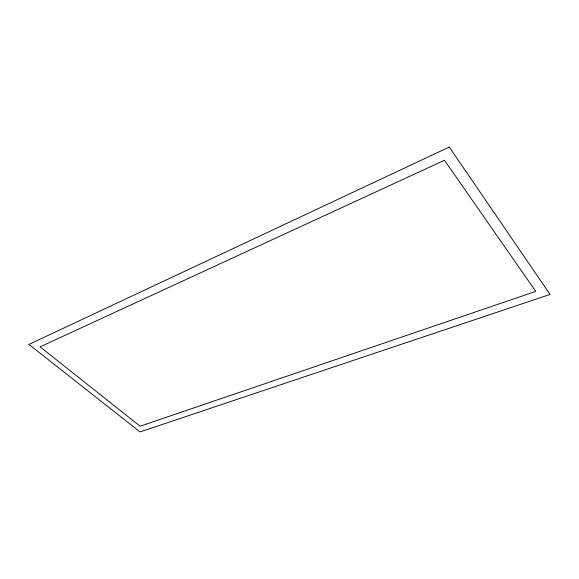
<?xml version="1.0" encoding="UTF-8"?>
<svg xmlns="http://www.w3.org/2000/svg" width="579" height="579" viewBox="0 0 579 579"><rect width="100%" height="100%" fill="white"/><g stroke="black" fill="none" stroke-linecap="round" stroke-linejoin="round"><path stroke-width="0.87" d="M449.282 147.066L28.95 344.418L140.009 431.934L550.05 294.443L449.282 147.066M444.484 160.26L40.074 346.843L140.118 426.209L535.749 291.396L444.484 160.26"/></g></svg>
